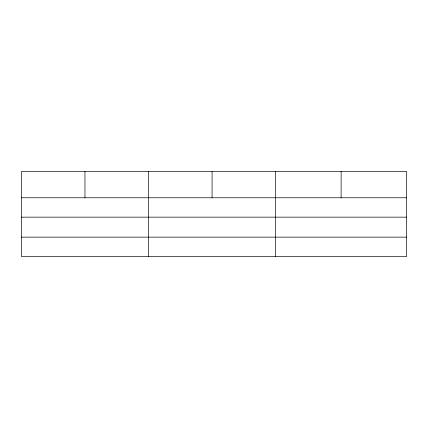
<?xml version="1.0" encoding="UTF-8"?>
<svg xmlns="http://www.w3.org/2000/svg" width="428" height="428" viewBox="0 0 428 428"><rect width="100%" height="100%" fill="white"/><g stroke="black" fill="none" stroke-linecap="round" stroke-linejoin="round"><path stroke-width="0.64" d="M406.6 217.156L406.6 171.473L21.4 171.473L21.4 256.527L406.6 256.527L406.6 217.156L21.4 217.156M21.4 197.768L406.6 197.768M21.4 237.139L406.6 237.139M341.116 171.473L341.116 197.768M275.632 171.473L275.632 256.527M212.074 171.473L212.074 197.768M148.516 171.473L148.516 256.527M84.958 171.473L84.958 197.768"/></g></svg>
